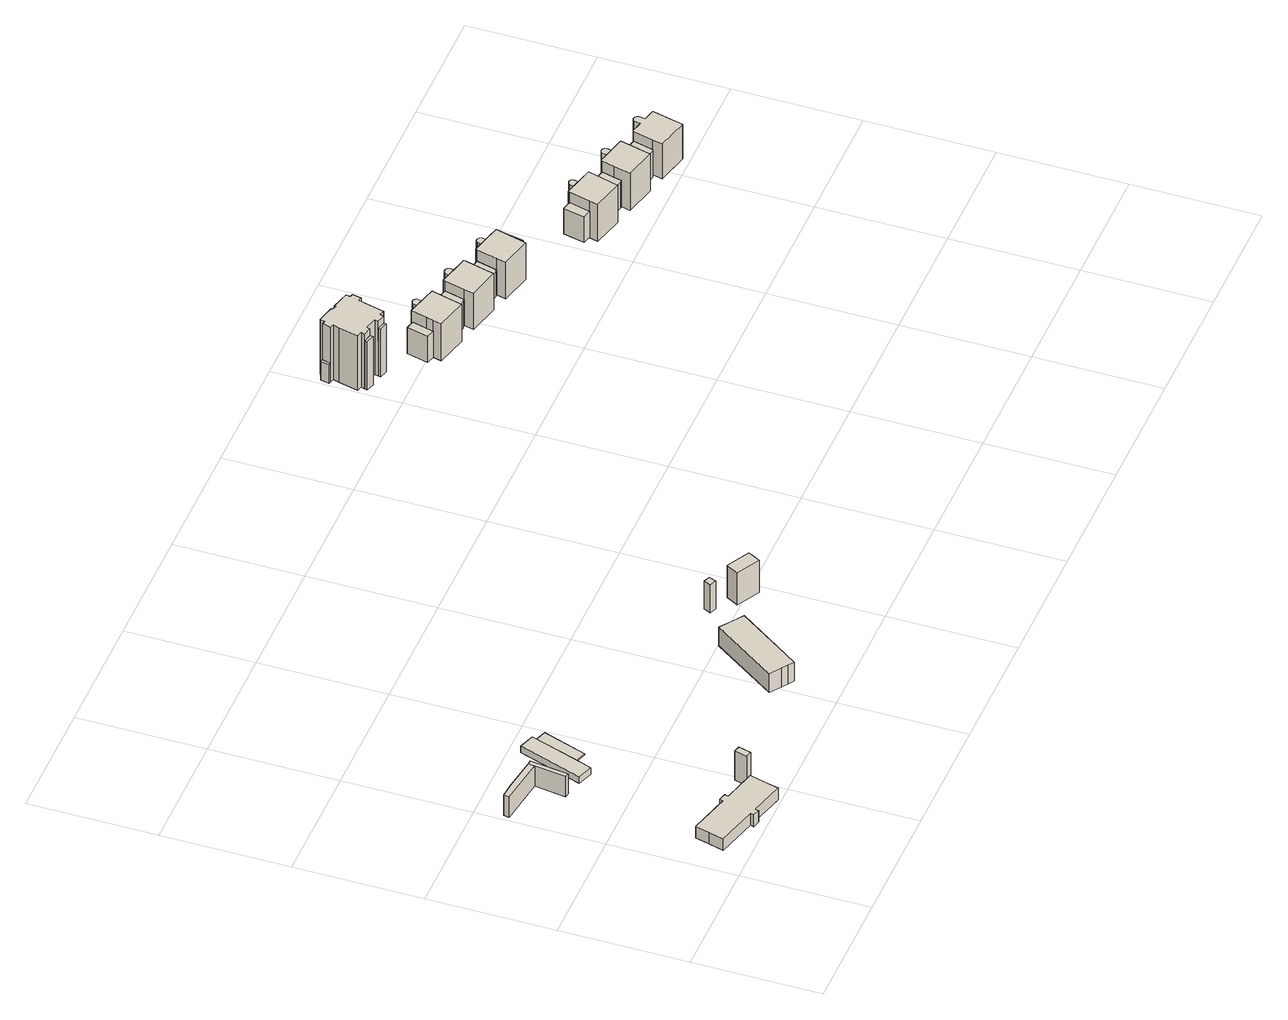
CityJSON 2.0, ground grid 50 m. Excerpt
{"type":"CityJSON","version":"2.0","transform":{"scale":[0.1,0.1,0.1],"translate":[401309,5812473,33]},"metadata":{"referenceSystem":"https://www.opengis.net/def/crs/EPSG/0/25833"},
"CityObjects":{
"building1":{"type":"Building","attributes":{"Gemeindeschluessel":"11000009","BezugspunktDach":"2200","function":"31001_2000","measuredHeight":6.14,"storeysAboveGround":1},"address":[{"country":"Germany","locality":"Berlin","thoroughfareNumber":"124, 126, 128, 130","thoroughfareName":"Bruno-Bürgel-Weg"}],"geometry":[{"type":"Solid","lod":"1","boundaries":[[[[0,1,2,3,4,5,6,7,8,9,10,11,12,13]],[[14,15,16,17,18,19,20,21,22,23,24,25,26,27]],[[14,27,13,12]],[[15,14,12,11]],[[16,15,11,10]],[[17,16,10,9]],[[18,17,9,8]],[[19,18,8,7]],[[20,19,7,6]],[[21,20,6,5]],[[22,21,5,4]],[[23,22,4,3]],[[24,23,3,2]],[[25,24,2,1]],[[26,25,1,0]],[[27,26,0,13]]]]}]},
"building2":{"type":"Building","attributes":{"Gemeindeschluessel":"11000009","BezugspunktDach":"2200","function":"51009_1610","measuredHeight":9.38,"storeysAboveGround":0},"address":[{"country":"Germany","locality":"Berlin"}],"geometry":[{"type":"Solid","lod":"1","boundaries":[[[[28,29,30,31,32]],[[33,34,35,36,37]],[[33,37,32,31]],[[34,33,31,30]],[[35,34,30,29]],[[36,35,29,28]],[[37,36,28,32]]]]}]},
"building3":{"type":"Building","attributes":{"Gemeindeschluessel":"11000009","BezugspunktDach":"2200","function":"51009_1610","measuredHeight":9.43,"storeysAboveGround":0},"address":[{"country":"Germany","locality":"Berlin"}],"geometry":[{"type":"Solid","lod":"1","boundaries":[[[[38,39,29,28,40]],[[36,35,41,42,43]],[[36,43,40,28]],[[35,36,28,29]],[[41,35,29,39]],[[42,41,39,38]],[[43,42,38,40]]]]}]},
"building4":{"type":"Building","attributes":{"Gemeindeschluessel":"11000009","BezugspunktDach":"2200","function":"31001_2000","measuredHeight":13.43,"storeysAboveGround":1},"address":[{"country":"Germany","locality":"Berlin","thoroughfareNumber":"124 (16)","thoroughfareName":"Bruno-Bürgel-Weg"}],"geometry":[{"type":"Solid","lod":"1","boundaries":[[[[44,45,46,47]],[[48,49,50,51]],[[48,51,47,46]],[[49,48,46,45]],[[50,49,45,44]],[[51,50,44,47]]]]}]},
"building5":{"type":"Building","attributes":{"Gemeindeschluessel":"11000009","BezugspunktDach":"2200","function":"31001_2000","measuredHeight":3,"storeysAboveGround":2},"address":[{"country":"Germany","locality":"Berlin","thoroughfareNumber":"129","thoroughfareName":"Bruno-Bürgel-Weg"}],"geometry":[{"type":"Solid","lod":"1","boundaries":[[[[52,53,54,55,56]],[[57,58,59,60,61]],[[57,61,56,55]],[[58,57,55,54]],[[59,58,54,53]],[[60,59,53,52]],[[61,60,52,56]]]]}]},
"building6":{"type":"Building","attributes":{"Gemeindeschluessel":"11000009","BezugspunktDach":"2200","function":"31001_2000","measuredHeight":0.474,"storeysAboveGround":2},"address":[{"country":"Germany","locality":"Berlin","thoroughfareNumber":"131","thoroughfareName":"Bruno-Bürgel-Weg"}],"geometry":[{"type":"Solid","lod":"1","boundaries":[[[[62,63,64,65]],[[66,67,68,69]],[[66,69,65,64]],[[67,66,64,63]],[[68,67,63,62]],[[69,68,62,65]]]]}]},
"building7":{"type":"Building","attributes":{"Gemeindeschluessel":"11000009","BezugspunktDach":"2200","function":"31001_3200","measuredHeight":9.07,"storeysAboveGround":3},"address":[{"country":"Germany","locality":"Berlin","thoroughfareNumber":"137","thoroughfareName":"Bruno-Bürgel-Weg"}],"geometry":[{"type":"Solid","lod":"1","boundaries":[[[[70,71,72,73,74,75,76,77]],[[78,79,80,81,82,83,84,85]],[[78,85,77,76]],[[79,78,76,75]],[[80,79,75,74]],[[81,80,74,73]],[[82,81,73,72]],[[83,82,72,71]],[[84,83,71,70]],[[85,84,70,77]]]]}]},
"building8":{"type":"Building","attributes":{"Gemeindeschluessel":"11000009","BezugspunktDach":"2200","function":"31001_2000","measuredHeight":13.01,"storeysAboveGround":1},"address":[{"country":"Germany","locality":"Berlin","thoroughfareNumber":"137 (1)","thoroughfareName":"Bruno-Bürgel-Weg"}],"geometry":[{"type":"Solid","lod":"1","boundaries":[[[[86,87,88,89]],[[90,91,92,93]],[[90,93,89,88]],[[91,90,88,87]],[[92,91,87,86]],[[93,92,86,89]]]]}]},
"building9":{"type":"Building","attributes":{"Gemeindeschluessel":"11000009","BezugspunktDach":"2200","function":"51009_1611","measuredHeight":17.07,"storeysAboveGround":0},"address":[{"country":"Germany","locality":"Berlin"}],"geometry":[{"type":"Solid","lod":"1","boundaries":[[[[94,95,96,97,98]],[[99,100,101,102,103]],[[99,103,98,97]],[[100,99,97,96]],[[101,100,96,95]],[[102,101,95,94]],[[103,102,94,98]]]]}]},
"building10":{"type":"Building","attributes":{"Gemeindeschluessel":"11000009","function":"31001_1010"},"address":[{"country":"Germany","locality":"Berlin","thoroughfareNumber":"230","thoroughfareName":"An der Wuhlheide"}],"children":["building10-1","building10-2","building10-3","building10-4","building10-5"]},
"building10-1":{"type":"BuildingPart","attributes":{"BezugspunktDach":"2200","measuredHeight":27.39,"storeysAboveGround":8},"parents":["building10"],"geometry":[{"type":"MultiSurface","lod":"1","boundaries":[[[104,105,106,107,108,109,110,111,112,113,114,115,116,117,118,119,120,121,122,123,124,125,126,127,128,129,130]],[[131,132,133,134,135,136,137,138,139,140,141,142,143,144,145,146,147,148,149,150,151,152,153,154,155,156,157]],[[131,157,130,129]],[[132,131,129,128]],[[133,132,128,127]],[[134,133,134,158,159,160,127,126]],[[135,134,126,125]],[[136,135,125,124]],[[137,136,124,123]],[[138,137,123,122]],[[139,138,122,121]],[[140,139,121,120]],[[141,140,120,119]],[[142,141,119,118]],[[143,142,118,117]],[[144,143,117,116]],[[145,161,162,116,115]],[[146,145,115,114]],[[147,146,114,113]],[[148,147,113,112]],[[149,148,112,111]],[[150,149,111,110]],[[163,164,165,110,109]],[[150,166,150,151]],[[152,151,109,108]],[[153,152,108,107]],[[154,153,107,106]],[[155,167,168,106,105]],[[156,155,105,104]],[[157,156,104,130]],[[160,159,158,134,133]],[[144,162,161,145]],[[151,150,166,165,164,163]],[[154,168,167,155]]]}]},
"building10-2":{"type":"BuildingPart","attributes":{"BezugspunktDach":"2200","measuredHeight":22.25,"storeysAboveGround":8},"parents":["building10"],"geometry":[{"type":"MultiSurface","lod":"1","boundaries":[[[169,170,162,161]],[[171,172,173,174]],[[171,174,145,144]],[[172,171,162,170]],[[173,172,170,169]],[[174,173,169,161]],[[144,145,175,161,162,176]]]}]},
"building10-3":{"type":"BuildingPart","attributes":{"BezugspunktDach":"2200","measuredHeight":22.18,"storeysAboveGround":8},"parents":["building10"],"geometry":[{"type":"Solid","lod":"1","boundaries":[[[[177,165,164,178]],[[151,150,179,180]],[[151,180,178,164]],[[179,150,165,177]],[[180,179,177,178]],[[150,151,164,165]]]]}]},
"building10-4":{"type":"BuildingPart","attributes":{"BezugspunktDach":"2200","measuredHeight":22.39,"storeysAboveGround":8},"parents":["building10"],"geometry":[{"type":"MultiSurface","lod":"1","boundaries":[[[181,168,167,182]],[[183,184,185,186]],[[183,186,182,167]],[[184,183,167,155,154]],[[185,184,168,181]],[[186,185,181,182]],[[154,155,167,168]]]}]},
"building10-5":{"type":"BuildingPart","attributes":{"BezugspunktDach":"2200","measuredHeight":8.55,"storeysAboveGround":8},"parents":["building10"],"geometry":[{"type":"Solid","lod":"1","boundaries":[[[[159,158,187,188]],[[189,134,133,190]],[[189,190,188,187]],[[134,189,187,158]],[[190,133,159,188]],[[134,158,159,133]]]]}]},
"building11":{"type":"Building","attributes":{"Gemeindeschluessel":"11000009","function":"31001_1010"},"address":[{"country":"Germany","locality":"Berlin","thoroughfareNumber":"230A, 230B, 230C, 230D, 230E","thoroughfareName":"An der Wuhlheide"}],"children":["building11-1","building11-2","building11-3","building11-4","building11-5","building11-6","building11-7","building11-8","building11-9","building11-10"]},
"building11-1":{"type":"BuildingPart","attributes":{"BezugspunktDach":"2200","measuredHeight":18.46,"storeysAboveGround":5},"parents":["building11"],"geometry":[{"type":"MultiSurface","lod":"1","boundaries":[[[191,192,193,194,195,196,197,198,199]],[[200,201,202,203,204,205,206,207,208]],[[200,208,199,198]],[[201,200,198,197],[209,210,211,212]],[[202,201,197,196]],[[213,214,215,203,202,196,195]],[[204,203,195,194]],[[205,204,194,193]],[[216,217,218,193,192]],[[206,205,219,220]],[[207,206,192,191]],[[208,207,191,199]],[[211,210,209,212]],[[221,203,215,214,213]],[[220,219,218,217,216]]]}]},
"building11-2":{"type":"BuildingPart","attributes":{"BezugspunktDach":"2200","measuredHeight":15.36,"storeysAboveGround":5},"parents":["building11"],"geometry":[{"type":"Solid","lod":"1","boundaries":[[[[213,222,223,224,225,226,227,228,229,230,231,214]],[[232,233,234,235,236,237,238,239,240,241,203,215]],[[232,215,214,231]],[[233,232,231,230]],[[234,233,230,229]],[[235,234,229,228]],[[236,235,228,227]],[[237,236,227,226]],[[238,237,226,225]],[[239,238,225,224]],[[240,239,224,223]],[[241,240,223,222]],[[203,241,222,213]],[[215,203,213,214]]]]}]},
"building11-3":{"type":"BuildingPart","attributes":{"BezugspunktDach":"2200","measuredHeight":13.73,"storeysAboveGround":5},"parents":["building11"],"geometry":[{"type":"MultiSurface","lod":"1","boundaries":[[[242,243,217,216]],[[219,244,245,220]],[[244,219,217,243]],[[245,244,243,242]],[[220,245,242,216]],[[220,246,216,217,219]]]}]},
"building11-4":{"type":"BuildingPart","attributes":{"BezugspunktDach":"2200","measuredHeight":18.41,"storeysAboveGround":5},"parents":["building11"],"geometry":[{"type":"MultiSurface","lod":"1","boundaries":[[[247,248,249,250,251,252,253,254,255]],[[256,257,258,259,260,261,262,263,264]],[[256,264,255,254]],[[265,266,267,268,254,253]],[[258,257,253,252]],[[259,258,252,251]],[[260,259,251,250],[269,270,271,259]],[[261,260,250,249]],[[272,273,274,275,276,262,261,249,248]],[[263,262,248,247]],[[264,263,247,255]],[[257,277,266,265]],[[277,256,268,267,266]],[[270,269,259,271]],[[276,275,274,273,272]]]}]},
"building11-5":{"type":"BuildingPart","attributes":{"BezugspunktDach":"2200","measuredHeight":15.45,"storeysAboveGround":5},"parents":["building11"],"geometry":[{"type":"Solid","lod":"1","boundaries":[[[[270,278,279,280,281,282,283,284,285,286,287,271]],[[288,289,290,291,292,293,294,295,296,297,269,259]],[[288,259,271,287]],[[289,288,287,286]],[[290,289,286,285]],[[291,290,285,284]],[[292,291,284,283]],[[293,292,283,282]],[[294,293,282,281]],[[295,294,281,280]],[[296,295,280,279]],[[297,296,279,278]],[[269,297,278,270]],[[259,269,270,271]]]]}]},
"building11-6":{"type":"BuildingPart","attributes":{"BezugspunktDach":"2200","measuredHeight":18.57,"storeysAboveGround":5},"parents":["building11"],"geometry":[{"type":"MultiSurface","lod":"1","boundaries":[[[298,299,300,301,302,303,304,305]],[[306,307,308,309,310,311,312,313]],[[306,313,305,304]],[[314,315,304,303]],[[308,307,316,317,314,303,302]],[[309,308,302,301],[318,319,320,321]],[[310,309,301,300]],[[311,310,322,311,323,324,325,326,300,299]],[[312,311,299,298]],[[313,312,298,305]],[[307,306,315,314]],[[314,317,316,307]],[[320,319,318,321]],[[323,311,322,324]],[[326,325,324,322,310]]]}]},
"building11-7":{"type":"BuildingPart","attributes":{"BezugspunktDach":"2200","measuredHeight":11.58,"storeysAboveGround":5},"parents":["building11"],"geometry":[{"type":"Solid","lod":"1","boundaries":[[[[327,328,329,330,212,211,273,272]],[[274,210,209,331,332,333,334,275]],[[210,274,273,211]],[[331,209,212,330]],[[332,331,330,329]],[[333,332,329,328]],[[334,333,328,327]],[[275,334,327,272]],[[274,275,272,273]],[[209,210,211,212]]]]}]},
"building11-8":{"type":"BuildingPart","attributes":{"BezugspunktDach":"2200","measuredHeight":13.47,"storeysAboveGround":5},"parents":["building11"],"geometry":[{"type":"MultiSurface","lod":"1","boundaries":[[[335,336,337,338,267,266,265,325,324,323]],[[322,310,339,340,341,342,343,344,345,311]],[[339,310,325,265]],[[340,339,265,257,277]],[[341,340,266,277,256]],[[342,341,267,338]],[[343,342,338,337]],[[344,343,337,336]],[[345,344,336,335]],[[311,345,335,323]],[[322,311,323,324]],[[322,324,325,310]],[[277,257,265,266]],[[256,277,266,267]]]}]},
"building11-9":{"type":"BuildingPart","attributes":{"BezugspunktDach":"2200","measuredHeight":12.06,"storeysAboveGround":5},"parents":["building11"],"geometry":[{"type":"MultiSurface","lod":"1","boundaries":[[[315,317,346,347]],[[348,316,306,349]],[[348,349,347,346]],[[316,348,346,317]],[[349,306,315,347]],[[306,307,314,315]],[[316,317,314,307]]]}]},
"building11-10":{"type":"BuildingPart","attributes":{"BezugspunktDach":"2200","measuredHeight":15.68,"storeysAboveGround":5},"parents":["building11"],"geometry":[{"type":"Solid","lod":"1","boundaries":[[[[320,350,351,352,353,354,355,356,357,358,359,321]],[[360,361,362,363,364,365,366,367,368,369,319,318]],[[360,318,321,359]],[[361,360,359,358]],[[362,361,358,357]],[[363,362,357,356]],[[364,363,356,355]],[[365,364,355,354]],[[366,365,354,353]],[[367,366,353,352]],[[368,367,352,351]],[[369,368,351,350]],[[319,369,350,320]],[[318,319,320,321]]]]}]},
"building12":{"type":"Building","attributes":{"Gemeindeschluessel":"11000009","function":"31001_1010"},"address":[{"country":"Germany","locality":"Berlin","thoroughfareNumber":"234A, 234B, 234C, 234D, 234E","thoroughfareName":"An der Wuhlheide"}],"children":["building12-1","building12-2","building12-3","building12-4","building12-5","building12-6","building12-7","building12-8","building12-9"]},
"building12-1":{"type":"BuildingPart","attributes":{"BezugspunktDach":"2200","measuredHeight":18.36,"storeysAboveGround":5},"parents":["building12"],"geometry":[{"type":"MultiSurface","lod":"1","boundaries":[[[370,371,372,373,374,375,376,377,378,379,380,381,382,383,384,385,386,387,388,389]],[[390,391,392,393,394,395,396,397,398,399,400,401,402,403,404,405,406,407,408,409]],[[390,409,389,388]],[[410,411,412,388,387]],[[392,391,387,386]],[[393,392,386,385]],[[394,393,385,384]],[[395,394,384,383]],[[396,395,383,382]],[[397,396,382,381]],[[398,397,381,380]],[[399,398,380,379]],[[400,399,379,378]],[[401,400,378,377]],[[402,401,377,376]],[[403,402,376,375]],[[404,403,375,374]],[[405,404,374,373]],[[413,406,405,373,372]],[[414,413,372,371]],[[408,407,371,370]],[[409,408,370,389]],[[391,390,412,411,410]],[[406,407,406,413]],[[415,407,414]]]}]},
"building12-2":{"type":"BuildingPart","attributes":{"BezugspunktDach":"2200","measuredHeight":18.7,"storeysAboveGround":5},"parents":["building12"],"geometry":[{"type":"MultiSurface","lod":"1","boundaries":[[[416,417,418,419,420,421,422,423,424]],[[425,426,427,428,429,430,431,432,433]],[[425,433,424,423]],[[434,435,436,437,426,425,423,422]],[[427,426,422,421]],[[428,427,421,420]],[[438,439,420,419]],[[430,429,419,418]],[[440,441,442,443,444,431,430,418,417]],[[432,431,417,416]],[[433,432,416,424]],[[437,436,435,434]],[[445,429,428,439,438]],[[444,443,442,441,440]]]}]},
"building12-3":{"type":"BuildingPart","attributes":{"BezugspunktDach":"2200","measuredHeight":15.66,"storeysAboveGround":5},"parents":["building12"],"geometry":[{"type":"MultiSurface","lod":"1","boundaries":[[[438,446,447,448,449,450,451,452,453,454,455,456,439]],[[457,458,459,460,461,462,463,464,465,466,467,429,428]],[[457,428,439,456]],[[458,457,456,455]],[[459,458,455,454]],[[460,459,454,453]],[[461,460,453,452]],[[462,461,452,451]],[[463,462,451,450]],[[464,463,450,449]],[[465,464,449,448]],[[466,465,448,447]],[[467,466,447,446]],[[429,467,446,438]],[[428,429,438,439,468]]]}]},
"building12-4":{"type":"BuildingPart","attributes":{"BezugspunktDach":"2200","measuredHeight":15.97,"storeysAboveGround":5},"parents":["building12"],"geometry":[{"type":"MultiSurface","lod":"1","boundaries":[[[469,470,471,472,473,474,475,476,477,478,479,480]],[[481,482,483,484,485,486,487,488,489,490,491,492]],[[481,492,480,479]],[[482,481,479,478]],[[483,482,478,477]],[[484,483,477,476]],[[485,484,476,475]],[[486,485,475,474]],[[487,486,474,473]],[[488,487,473,472]],[[489,488,472,471]],[[490,489,471,470]],[[491,490,470,469]],[[493,492,491,469,480]]]}]},
"building12-5":{"type":"BuildingPart","attributes":{"BezugspunktDach":"2200","measuredHeight":11.77,"storeysAboveGround":5},"parents":["building12"],"geometry":[{"type":"MultiSurface","lod":"1","boundaries":[[[494,495,496,497,442,441]],[[443,498,499,500,501,444]],[[498,443,442,497]],[[500,499,496,495]],[[501,500,495,494]],[[444,501,494,441]],[[443,444,441,442]],[[499,502,503,496]],[[498,504,497,503,502]]]}]},
"building12-6":{"type":"BuildingPart","attributes":{"BezugspunktDach":"2200","measuredHeight":11.92,"storeysAboveGround":5},"parents":["building12"],"geometry":[{"type":"MultiSurface","lod":"1","boundaries":[[[505,506,411,410,507,508]],[[509,510,511,512,513,514]],[[510,509,507,410]],[[511,510,391,390]],[[512,511,411,506]],[[513,512,506,505]],[[514,513,505,508]],[[509,515,516,507]],[[514,517,508,516,515]],[[410,411,390,391]]]}]},
"building12-7":{"type":"BuildingPart","attributes":{"BezugspunktDach":"2200","measuredHeight":18.71,"storeysAboveGround":5},"parents":["building12"],"geometry":[{"type":"MultiSurface","lod":"1","boundaries":[[[518,519,520,521,522,523,524,525,526]],[[527,528,529,492,530,531,532,533,534]],[[503,496,499,502,527,534,526,525]],[[497,503,502,498,535,528,527,525,524]],[[529,528,524,523]],[[492,529,523,522]],[[530,491,469,480,522,521]],[[516,507,509,515,531,530,521,520]],[[508,516,515,514,532,531,520,519]],[[533,532,519,518]],[[534,533,518,526]],[[502,499,496,503]],[[535,498,502,503,497]],[[492,480,469,491]],[[515,509,507,516]],[[514,515,516,508]]]}]},
"building12-8":{"type":"BuildingPart","attributes":{"BezugspunktDach":"2200","measuredHeight":11.86,"storeysAboveGround":5},"parents":["building12"],"geometry":[{"type":"Solid","lod":"1","boundaries":[[[[435,434,536,537]],[[538,437,436,539]],[[538,539,537,536]],[[437,538,536,434]],[[539,436,435,537]],[[437,434,435,436]]]]}]},
"building12-9":{"type":"BuildingPart","attributes":{"BezugspunktDach":"2200","measuredHeight":11.57,"storeysAboveGround":5},"parents":["building12"],"geometry":[{"type":"Solid","lod":"1","boundaries":[[[[540,541,413,414]],[[406,542,543,407]],[[542,406,413,541]],[[543,542,541,540]],[[407,543,540,414]],[[406,407,414,413]]]]}]}
},
"vertices":[
[245,47,82],[241,33,82],[270,26,82],[273,39,82],[408,3,82],[424,61,82],[439,119,82],[306,154,82],[310,168,82],[279,176,82],[275,162,82],[114,205,82],[99,148,82],[83,90,82],[99,148,28],[114,205,28],[275,162,28],[279,176,28],[310,168,28],[306,154,28],[439,119,28],[424,61,28],[408,3,28],[273,39,28],[270,26,28],[241,33,28],[245,47,28],[83,90,28],
[198,842,107],[201,867,107],[71,885,107],[12,890,107],[8,867,107],[12,890,13],[71,885,13],[201,867,13],[198,842,13],[8,867,13],
[198,716,107],[218,865,107],[181,718,107],[218,865,13],[198,716,13],[181,718,13],
[470,129,161],[483,178,161],[458,185,161],[444,135,161],[458,185,27],[483,178,27],[470,129,27],[444,135,27],
[337,681,34],[364,760,34],[424,933,34],[362,954,34],[276,703,34],[362,954,4],[424,933,4],[364,760,4],[337,681,4],[276,703,4],
[430,738,7],[489,911,7],[424,933,7],[364,760,7],[424,933,2],[489,911,2],[430,738,2],[364,760,2],
[994,204,110],[1017,188,110],[1038,173,110],[1215,427,110],[1194,442,110],[1171,458,110],[1126,489,110],[949,235,110],[1126,489,23],[1171,458,23],[1194,442,23],[1215,427,23],[1038,173,23],[1017,188,23],[994,204,23],[949,235,23],
[1334,578,131],[1345,606,131],[1319,616,131],[1308,588,131],[1319,616,1],[1345,606,1],[1334,578,1],[1308,588,1],
[1467,462,154],[1480,487,154],[1493,511,154],[1403,560,154],[1376,512,154],[1403,560,5],[1493,511,5],[1480,487,5],[1467,462,5],[1376,512,5],
[2007,2158,278],[2003,2143,278],[2037,2136,278],[2041,2149,278],[2088,2137,278],[2084,2123,278],[2118,2114,278],[2122,2129,278],[2143,2124,278],[2161,2197,278],[2169,2226,278],[2183,2223,278],[2191,2258,278],[2187,2259,278],[2177,2262,278],[2182,2279,278],[2110,2297,278],[2109,2291,278],[2092,2297,278],[2094,2302,278],[2025,2319,278],[2020,2299,278],[2006,2303,278],[1997,2268,278],[2012,2265,278],[2005,2240,278],[1986,2163,278],[2005,2240,25],[2012,2265,25],[1997,2268,25],[2006,2303,25],[2020,2299,25],[2025,2319,25],[2094,2302,25],[2092,2297,25],[2109,2291,25],[2110,2297,25],[2182,2279,25],[2177,2262,25],[2187,2259,25],[2191,2258,25],[2183,2223,25],[2169,2226,25],[2161,2197,25],[2143,2124,25],[2122,2129,25],[2118,2114,25],[2084,2123,25],[2088,2137,25],[2041,2149,25],[2037,2136,25],[2003,2143,25],[2007,2158,25],[1986,2163,25],[2006,2303,111],[1997,2268,111],[1997,2268,83],[2183,2223,247],[2191,2258,247],[2084,2123,191],[2084,2123,247],[2118,2114,247],[2118,2114,136],[2003,2143,248],[2037,2136,248],
[2194,2221,247],[2203,2256,247],[2191,2258,24],[2203,2256,24],[2194,2221,24],[2183,2223,24],[2183,2223,199],[2191,2258,28],
[2116,2103,247],[2082,2112,247],[2116,2103,25],[2082,2112,25],
[2034,2123,248],[2000,2132,248],[2003,2143,24],[2037,2136,24],[2034,2123,24],[2000,2132,24],
[1995,2306,111],[1986,2271,111],[1995,2306,25],[1986,2271,25],
[2758,1814,193],[2767,1848,193],[2789,1932,193],[2790,1938,193],[2742,1950,193],[2665,1969,193],[2664,1962,193],[2643,1881,193],[2634,1844,193],[2643,1881,24],[2664,1962,24],[2665,1969,24],[2742,1950,24],[2790,1938,24],[2789,1932,24],[2767,1848,24],[2758,1814,24],[2634,1844,24],[2643,1881,25],[2664,1962,25],[2664,1962,140],[2643,1881,140],[2742,1950,178],[2710,1958,178],[2710,1958,24],[2767,1848,162],[2789,1932,162],[2789,1932,67],[2789,1932,25],[2767,1848,25],[2742,1950,116],
[2747,1974,178],[2746,1979,178],[2744,1983,178],[2740,1986,178],[2736,1988,178],[2732,1989,178],[2727,1989,178],[2723,1987,178],[2719,1985,178],[2717,1981,178],[2717,1981,24],[2719,1985,24],[2723,1987,24],[2727,1989,24],[2732,1989,24],[2736,1988,24],[2740,1986,24],[2744,1983,24],[2746,1979,24],[2747,1974,24],
[2801,1840,162],[2820,1925,162],[2820,1925,25],[2801,1840,25],[2767,1848,118],
[2562,1863,193],[2571,1899,193],[2592,1980,193],[2594,1987,193],[2513,2007,193],[2469,2018,193],[2467,2011,193],[2447,1931,193],[2438,1893,193],[2447,1931,24],[2467,2011,24],[2469,2018,24],[2513,2007,24],[2594,1987,24],[2592,1980,24],[2571,1899,24],[2562,1863,24],[2438,1893,24],[2467,2011,146],[2457,1971,146],[2447,1931,146],[2447,1931,92],[2546,1999,24],[2546,1999,179],[2513,2007,179],[2571,1899,140],[2592,1980,140],[2592,1980,25],[2571,1899,25],[2571,1899,119],[2457,1971,24],
[2551,2023,179],[2550,2028,179],[2547,2032,179],[2544,2035,179],[2540,2037,179],[2536,2038,179],[2531,2037,179],[2527,2036,179],[2523,2034,179],[2520,2030,179],[2520,2030,24],[2523,2034,24],[2527,2036,24],[2531,2037,24],[2536,2038,24],[2540,2037,24],[2544,2035,24],[2547,2032,24],[2550,2028,24],[2551,2023,24],
[2365,1911,194],[2375,1949,194],[2396,2029,194],[2398,2035,194],[2273,2067,194],[2256,2002,194],[2249,1975,194],[2241,1942,194],[2249,1975,23],[2256,2002,23],[2273,2067,23],[2398,2035,23],[2396,2029,23],[2375,1949,23],[2365,1911,23],[2241,1942,23],[2256,2002,144],[2249,1975,144],[2271,2060,23],[2271,2060,144],[2317,2056,23],[2349,2048,23],[2349,2048,180],[2317,2056,180],[2385,1989,23],[2375,1949,146],[2385,1989,146],[2396,2029,146],[2396,2029,73],
[2578,1897,140],[2583,1893,140],[2630,1880,140],[2636,1883,140],[2636,1883,25],[2630,1880,25],[2583,1893,25],[2578,1897,25],
[2381,1947,146],[2386,1941,146],[2432,1930,146],[2439,1933,146],[2467,2011,23],[2457,1971,23],[2447,1931,23],[2439,1933,23],[2432,1930,23],[2386,1941,23],[2381,1947,23],
[2236,2068,144],[2215,1984,144],[2236,2068,23],[2215,1984,23],
[2354,2072,180],[2353,2077,180],[2351,2080,180],[2348,2083,180],[2344,2086,180],[2339,2087,180],[2335,2086,180],[2330,2085,180],[2327,2082,180],[2324,2079,180],[2324,2079,23],[2327,2082,23],[2330,2085,23],[2335,2086,23],[2339,2087,23],[2344,2086,23],[2348,2083,23],[2351,2080,23],[2353,2077,23],[2354,2072,23],
[3554,1517,192],[3562,1550,192],[3582,1633,192],[3584,1640,192],[3536,1651,192],[3541,1676,192],[3540,1680,192],[3538,1684,192],[3535,1687,192],[3531,1689,192],[3527,1690,192],[3523,1690,192],[3519,1688,192],[3515,1686,192],[3513,1683,192],[3507,1658,192],[3461,1669,192],[3459,1665,192],[3439,1587,192],[3429,1548,192],[3439,1587,30],[3459,1665,30],[3461,1669,30],[3507,1658,30],[3513,1683,30],[3515,1686,30],[3519,1688,30],[3523,1690,30],[3527,1690,30],[3531,1689,30],[3535,1687,30],[3538,1684,30],[3540,1680,30],[3541,1676,30],[3536,1651,30],[3584,1640,30],[3582,1633,30],[3562,1550,30],[3554,1517,30],[3429,1548,30],[3459,1665,147],[3439,1587,147],[3439,1587,88],[3582,1633,145],[3562,1550,145],[3562,1550,131],
[3156,1614,199],[3167,1651,199],[3190,1737,199],[3141,1749,199],[3112,1756,199],[3066,1768,199],[3065,1761,199],[3044,1679,199],[3035,1645,199],[3044,1679,27],[3065,1761,27],[3066,1768,27],[3112,1756,27],[3141,1749,27],[3190,1737,27],[3167,1651,27],[3156,1614,27],[3035,1645,27],[3065,1761,150],[3044,1679,150],[3044,1679,31],[3065,1761,31],[3141,1749,184],[3112,1756,184],[3167,1651,59],[3167,1651,147],[3188,1730,147],[3188,1730,29],[3167,1651,29],[3141,1749,104],
[3147,1775,184],[3147,1779,184],[3146,1782,184],[3143,1786,184],[3140,1788,184],[3136,1789,184],[3133,1790,184],[3129,1789,184],[3125,1788,184],[3122,1785,184],[3120,1782,184],[3120,1782,27],[3122,1785,27],[3125,1788,27],[3129,1789,27],[3133,1790,27],[3136,1789,27],[3140,1788,27],[3143,1786,27],[3146,1782,27],[3147,1779,27],[3147,1775,27],[3112,1756,112],
[3340,1699,186],[3345,1726,186],[3344,1730,186],[3342,1734,186],[3339,1737,186],[3336,1739,186],[3332,1740,186],[3327,1740,186],[3324,1738,186],[3320,1736,186],[3317,1733,186],[3311,1706,186],[3317,1733,26],[3320,1736,26],[3324,1738,26],[3327,1740,26],[3332,1740,26],[3336,1739,26],[3339,1737,26],[3342,1734,26],[3344,1730,26],[3345,1726,26],[3340,1699,26],[3311,1706,26],[3311,1706,164],
[3176,1644,147],[3231,1630,147],[3242,1633,147],[3262,1711,147],[3262,1711,29],[3242,1633,29],[3231,1630,29],[3176,1644,29],[3249,1662,29],[3249,1662,147],[3262,1711,102],
[3374,1597,147],[3428,1582,147],[3385,1682,147],[3365,1604,147],[3385,1682,28],[3459,1665,28],[3439,1587,28],[3428,1582,28],[3374,1597,28],[3365,1604,28],[3369,1621,28],[3369,1621,147],[3365,1604,64],
[3356,1566,199],[3365,1604,199],[3369,1621,199],[3386,1688,199],[3311,1706,199],[3264,1717,199],[3262,1711,199],[3249,1662,199],[3232,1596,199],[3249,1662,26],[3262,1711,26],[3264,1717,26],[3386,1688,26],[3369,1621,26],[3365,1604,26],[3356,1566,26],[3232,1596,26],[3262,1711,119],
[3028,1770,150],[3009,1687,150],[3028,1770,31],[3009,1687,31],
[3597,1541,145],[3618,1624,145],[3618,1624,30],[3597,1541,30]
]}
